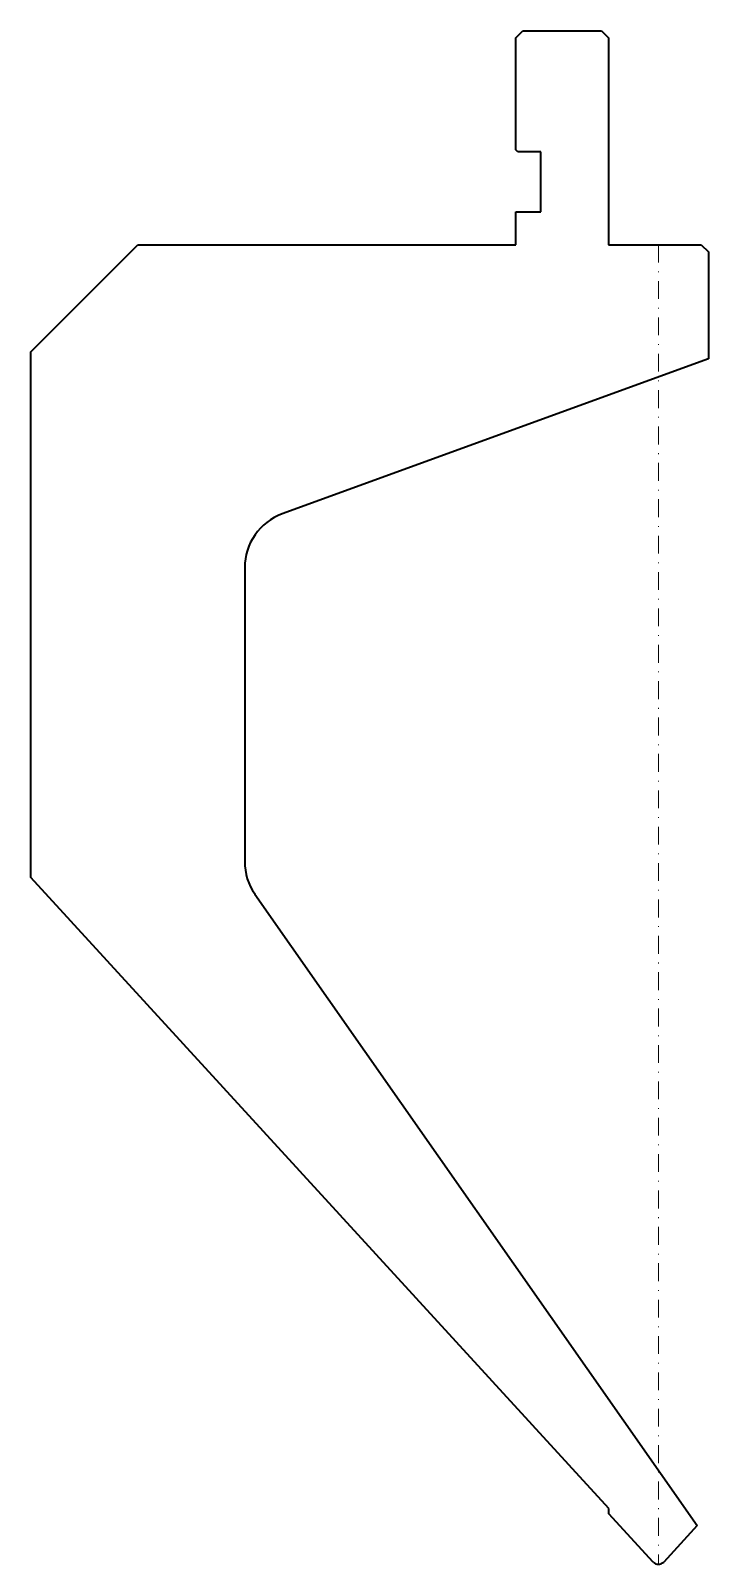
# Model space of a CAD drawing. Header units: millimetres. Extents: x -88 to 7, y 0 to 215.
import ezdxf

# ---------------------------------------------------------------- set-up
doc = ezdxf.new("R2010")
doc.units = ezdxf.units.MM
doc.header["$LTSCALE"] = 5
doc.linetypes.add('AUSGEZOGEN', pattern=[0])
doc.linetypes.add('DASHDOT', pattern=[1, 0.5, -0.25, 0, -0.25])
doc.layers.add('2', color=7, linetype='Continuous')

msp = doc.modelspace()

# ---------------------------------------------------------------- linework, layer by layer
at = {"layer": '2', "color": 7, "linetype": 'AUSGEZOGEN', "lineweight": 35}
for p, q in [((-20.01, 214), (-19.01, 215)), ((-20.01, 198.3), (-20.01, 214)), ((-19.01, 215), (-8.01, 215)), ((-8.01, 215), (-7.01, 214)), ((-7.01, 214), (-7.01, 185)), ((-19.71, 198), (-20.01, 198.3)), ((-16.51, 198), (-19.71, 198)), ((-16.51, 189.6), (-16.51, 198)), ((-20.01, 185), (-20.01, 189.6)), ((-20.01, 189.6), (-16.51, 189.6)), ((-88.01, 170), (-73.01, 185)), ((-73.01, 185), (-20.01, 185)), ((-7.01, 185), (5.99, 185)), ((5.99, 185), (6.99, 184)), ((6.99, 184), (6.99, 169)), ((-88.01, 96.29), (-88.01, 170)), ((6.99, 169), (-52.75, 147.26)), ((-58.01, 139.74), (-58.01, 98.52)), ((-6.96, 7.84), (-88.01, 96.29)), ((-56.57, 93.93), (5.4, 5.43)), ((-6.96, 7.1), (-6.96, 7.84)), ((-0.75, 0.32), (-6.96, 7.1)), ((5.4, 5.43), (0.73, 0.32))]:
    msp.add_line(p, q, dxfattribs=at)
at = {"layer": '2', "color": 7, "linetype": 'DASHDOT', "lineweight": 18}
msp.add_line((-0.01, 185), (-0.01, 0), dxfattribs=at)
at = {"layer": '2', "color": 7, "linetype": 'AUSGEZOGEN', "lineweight": 35}
for centre, radius, start, end in [((-50.01, 139.74), 8, 110, 180), ((-50.01, 98.52), 8, 180, 215), ((-0.01, 1), 1, 222.5, 317.5)]:
    msp.add_arc(centre, radius, start, end, dxfattribs=at)

doc.saveas('drawing.dxf')
